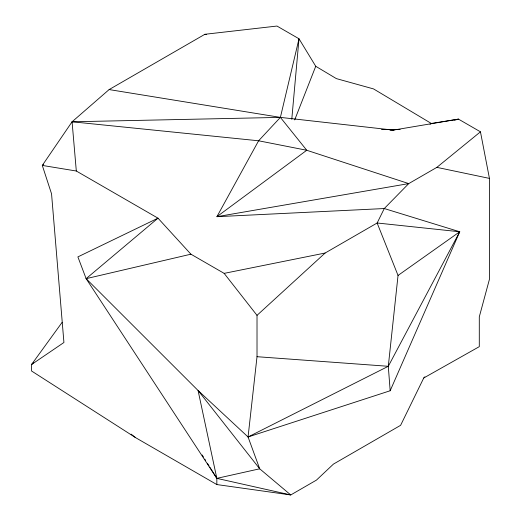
<?xml version="1.0" encoding="UTF-8"?>
<svg xmlns="http://www.w3.org/2000/svg" width="521" height="521" viewBox="0 0 521 521"><rect width="100%" height="100%" fill="white"/><g stroke="black" fill="none" stroke-linecap="round" stroke-linejoin="round"><path stroke-width="0.78" d="M291.78 119.263L299.008 38.775L276.97 26.05L204.89 34.288L109.13 89.573L72.08 121.784L42.299 165.424L51.553 193.851L63.927 342.499L31.56 364.511L31.56 370.998L135.616 437.666L216.84 484.563L290.751 494.95L316.429 480.121L333.44 464.1L400.61 425.318L423.749 377.986L424.882 376.852M43.679 164.571L42.299 165.424L76.313 171.018L158 218.175L86.134 278.663L216.84 478.363L290.751 494.95L259.699 468.802L248.061 436.976L257.016 356.703L257.016 315.348L224.147 273.369L190.92 254.189L158 218.175L77.889 256.899L86.134 278.663L198.065 390.49L248.061 436.976L390.17 390.75L388.295 366.296L398.037 275.453L377.145 222.995L384.27 208.543L408.738 183.6L436.858 167.365L480.453 131.82L458.487 119.133L431.323 123.464L429.975 124.239M294.691 119.908L315.739 66.284L299.008 38.775L280.389 117.388L258.605 140.781L216.912 216.684L384.27 208.543L459.73 231.767L390.17 390.75M248.061 436.976L388.295 366.296L459.73 231.767L377.145 222.995L325.117 253.03L257.016 315.348M62.077 322.421L31.56 364.511L33.351 362.85M398.037 275.453L459.73 231.767M423.749 377.986L479.294 346.654L479.294 316.846L489.44 279.295L489.44 178.403L480.453 131.82M454.599 120.195L458.487 119.133L392.495 130.25L390.053 130.237M86.134 278.663L190.92 254.189M224.147 273.369L325.117 253.03M394.084 130.198L280.389 117.388L109.13 89.573M72.08 121.784L280.389 117.388L306.745 150.269L408.738 183.6L216.912 216.684L306.745 150.269L258.605 140.781L72.08 121.784L76.313 171.018M381.509 129.442L400.135 129.384M257.016 356.703L388.295 366.296M204.89 34.288L206.459 34.614M436.858 167.365L489.44 178.403M431.323 123.464L373.537 88.915L336.364 78.612L315.739 66.284M131.142 434.156L135.616 437.666M202.174 454.976L203.464 457.041M204.76 459.105L205.626 460.479M207.351 463.234L209.077 465.982M209.937 467.357L216.84 478.363L216.84 484.563M259.699 468.802L216.84 478.363L198.065 390.49L259.699 468.802"/></g></svg>
